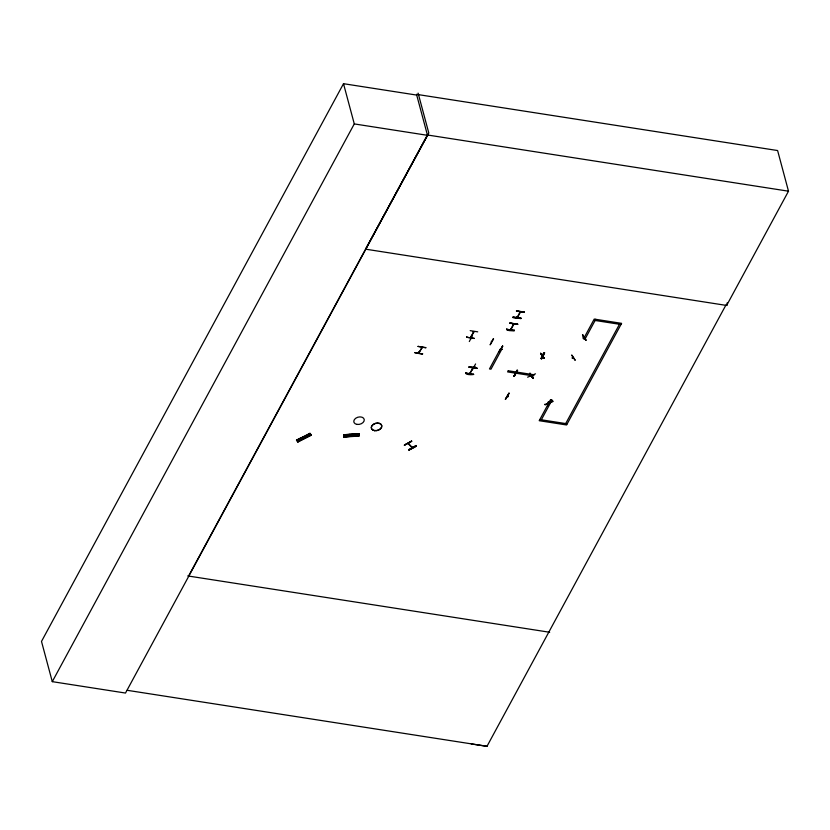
<?xml version="1.0" encoding="UTF-8"?>
<svg xmlns="http://www.w3.org/2000/svg" width="830" height="830" viewBox="0 0 830 830"><rect width="100%" height="100%" fill="white"/><g stroke="black" fill="none" stroke-linecap="round" stroke-linejoin="round"><path stroke-width="1.25" d="M470.983 338.785L471.357 338.183M343.755 436.86L343.994 434.609M359.193 433.758L344.035 434.754L343.994 435.46L359.1 434.422L359.193 433.779L358.83 435.771L343.734 436.767L358.892 435.833M358.851 436.082L358.954 435.377L343.786 436.373L358.902 435.48M344.056 435.024L359.141 434.152M344.097 434.754L359.151 433.851M358.861 436.072L343.755 437.078L343.848 436.435M357.305 435.875L357.585 433.862M532.341 375.036L531.76 376.374M542.54 355.593L542.415 354.898M543.287 354.804L543.505 355.437L542.395 355.821M584.206 337.883L583.241 338.038L584.102 337.665M725.783 305.315L726.634 305.45L727.194 302.846M529.623 373.542L533.223 378.449L529.623 373.542L533.099 378.449L529.965 373.033M544.086 357.886L543.764 358.353M544.086 358.197L540.6 353.269L544.169 358.228M418.631 353.258L422.128 347.365M419.243 352.729L419.067 352.117M421.858 347.314L421.796 347.957M421.547 346.847L421.764 348.019L421.962 346.774M470.558 337.426L473.691 331.647M469.614 373.853L470.247 373.23L469.967 373.863M470.278 373.303L470.133 372.815M473.142 367.97L469.604 373.718M510.471 329.769L513.635 323.97M519.767 311.779L520.161 312.474L519.694 311.821M520.483 311.945L517.443 317.641M502.638 346.172L499.318 351.858M509.008 393.13L505.397 399.334L508.956 393.15M414.834 352.719L422.47 354.213L422.563 353.549M466.709 336.596L466.616 337.219L474.387 338.401M465.786 372.929L473.588 374.434M514.382 330.143C515.025 331.014 505.678 331.191 506.622 328.929M520.856 318.658C506.041 315.908 514.548 318.658 520.95 318.004M513.179 316.863L513.106 317.465M514.413 330.516L506.653 329.303L514.424 330.433M418.673 353.196L422.107 347.448M513.977 324.022L510.761 329.832M517.671 317.236L517.464 316.572M531.667 375.783L532.414 375.72M572.43 358.166L573.26 358.072L572.285 358.021M583.324 337.997L584.164 337.924M408.049 443.469L412.199 447.92M412.562 447.795L408.381 443.355M416.712 95.087L343.506 83.695L41.5 641.424L52.28 681.648L125.496 693.05L427.492 135.321L416.515 94.34L777.606 150.541L788.5 191.191L726.634 305.45L365.584 249.166L428.799 133.018L418.102 93.126M52.28 681.648L354.286 123.919L343.506 83.695M188.576 576.051L427.409 134.979L788.5 191.191M466.616 337.26L474.376 338.464M477.717 331.844L470.195 330.651M474.003 331.668L470.818 337.551M465.765 373.002C464.852 374.973 474.21 375.108 473.546 374.143M469.033 366.974L477.032 368.188L469.002 366.995M509.931 323.327L517.868 324.198L509.838 322.984M516.499 311.188L524.436 312.07L516.436 310.835M501.704 349.368L490.976 369.184L489.472 368.945L500.2 349.129L502.005 349.243L501.03 349.316M541.336 419.783L552.064 399.977L550.549 399.738L539.199 420.706L566.579 424.97L621.608 323.347L594.228 319.083L583.5 338.899L585.005 339.128L595.733 319.322M565.697 423.58L619.471 324.271M471.243 743.939L486.992 746.305L725.825 305.233L726.675 305.367M469.313 341.524L472.509 335.33M493.591 338.941L490.136 344.844L493.321 338.599M472.312 369.879L475.58 363.945M474.636 366.736L474.75 366.528M502.721 346.245L499.027 352.107L502.638 345.903M513.863 376.353L517.536 370.45L514.289 376.415L513.77 376.011M517.505 370.439L513.915 376.312L517.183 370.367M505.397 399.334L509.091 393.472M507.514 396.335L508.147 396.719L508.261 396.055M542.696 355.572L541.772 355.707L541.648 355.064M544.335 352.667C539.313 366.974 541.44 352.356 544.708 352.781L541.44 358.716L540.921 358.311M541.108 358.622L544.376 352.688M548.755 403.048L548.091 402.239M547.79 405.901L551.058 399.967L547.468 405.849M532.165 376.249L531.854 375.814L531.874 376.395M520.14 311.883L517.028 317.714M513.562 324.022L513.666 324.582M491.443 341.69L491.267 341.275M425.883 347.832L418.05 346.39M516.509 311.084L524.259 312.267M469.106 367.223L476.866 368.427M517.692 324.406L509.869 322.974M474.003 366.808L474.853 366.953M501.144 349.108L501.88 349.16M515.316 373.49L514.465 372.929M296.486 440.242L309.943 433.281L311.271 434.951L297.68 441.685L311.24 434.858M297.96 442.017L297.565 441.436L310.98 434.557L311.385 435.138L297.949 442.017M310.13 433.623L296.652 440.44M310.918 434.588L297.545 441.519M404.449 445.274L411.68 441.207M411.732 441.321L404.283 445.119L411.618 440.979M408.879 449.912C421.235 441.954 416.069 447.847 408.744 449.549M408.827 449.891L415.955 445.502M474.179 366.808L474.719 366.891M474.625 367.161L474.034 367.078M542.467 355.79L541.803 355.655M514.87 373.137L515.544 373.282L514.579 372.722M582.484 334.884L583.013 335.03M541.679 354.846L543.515 355.406M582.546 334.884L586.167 340.093M572.057 355.24L575.221 360.334L571.6 355.115M527.621 377.194L535.475 373.822M573.074 357.927L572.171 357.844M544.905 404.22L545.165 404.843L552.946 401.513L552.687 400.9M421.816 347.376L421.692 346.733M513.148 323.845L513.656 324.53M472.799 367.97L472.685 367.327M469.956 373.822L472.955 367.368M542.841 355.759L543.432 355.437L543.048 354.659L543.328 355.209M359.162 434.038L344.045 435.148M548.599 402.882L548.288 401.969M501.33 349.098L501.932 349.233M507.711 396.294L508.292 396.46M354.286 123.919L427.492 135.321M595.11 320.473L620.975 324.499M521.043 318.336L513.241 317.091L521.001 318.295M506.539 329.531L514.289 330.786M414.844 352.636L422.605 353.85M469.272 366.995L477.032 368.198M465.827 373.272L473.629 374.475M539.822 419.555L567.201 423.808M187.725 575.927L549.668 632.263M127.177 690.301L486.992 746.305M517.557 370.481L517.038 370.076M551.078 400.008L550.549 399.604M548.288 402.675L549.066 402.799L548.557 401.855M507.4 396.543L508.147 396.263M583.345 338.215L583.127 337.613M308.563 433.986L309.87 435.563M296.486 440.025L297.794 441.602M416.255 446.021L409.065 450.13M309.974 433.374L310.337 433.872L296.912 440.74M582.608 335.113L585.835 340.207M582.577 335.216L585.741 340.29M540.6 353.269L543.743 358.404M296.518 440.159L296.922 440.751M552.79 401.232L545.03 404.584M541.876 354.815L542.021 355.427M517.194 316.531L517.277 317.174L517.08 316.583M513.459 323.959L513.583 324.613M510.969 328.815L511.093 329.365L510.699 328.773M473.629 331.564L473.712 332.208M473.235 331.502L473.401 332.228M471.056 336.472L471.181 337.032L470.786 336.43M472.529 367.431L472.747 368.613M425.811 347.594L418.019 346.401M418.88 352.179L418.849 352.709L418.797 352.076M411.971 446.872L411.846 447.567L411.721 447.007M350.976 434.152L350.685 436.165M349.44 434.246L349.16 436.269M348.081 434.339L347.801 436.352M346.546 434.443L346.266 436.456M345.529 434.515L345.239 436.528M303.998 438.416L302.68 436.839M302.639 439.112L301.321 437.535M301.425 439.734L300.118 438.157M300.066 440.429L298.759 438.863M299.153 440.896L297.846 439.319M508.251 370.761L507.628 371.923L533.493 375.949L534.115 374.787L508.251 370.761M374.558 430.677A5.343 3.652 -15 0 0 381.769 425.759A5.343 3.652 -15 0 0 373.376 424.452A5.343 3.652 -15 0 0 374.558 430.677M374.517 430.521A5.343 3.652 -15 0 0 381.727 425.603A5.343 3.652 -15 0 0 373.334 424.296A5.343 3.652 -15 0 0 374.517 430.521M357.014 424.4A5.343 3.652 -15 0 0 364.235 419.482A5.343 3.652 -15 0 0 355.831 418.175A5.343 3.652 -15 0 0 357.014 424.4"/></g></svg>
